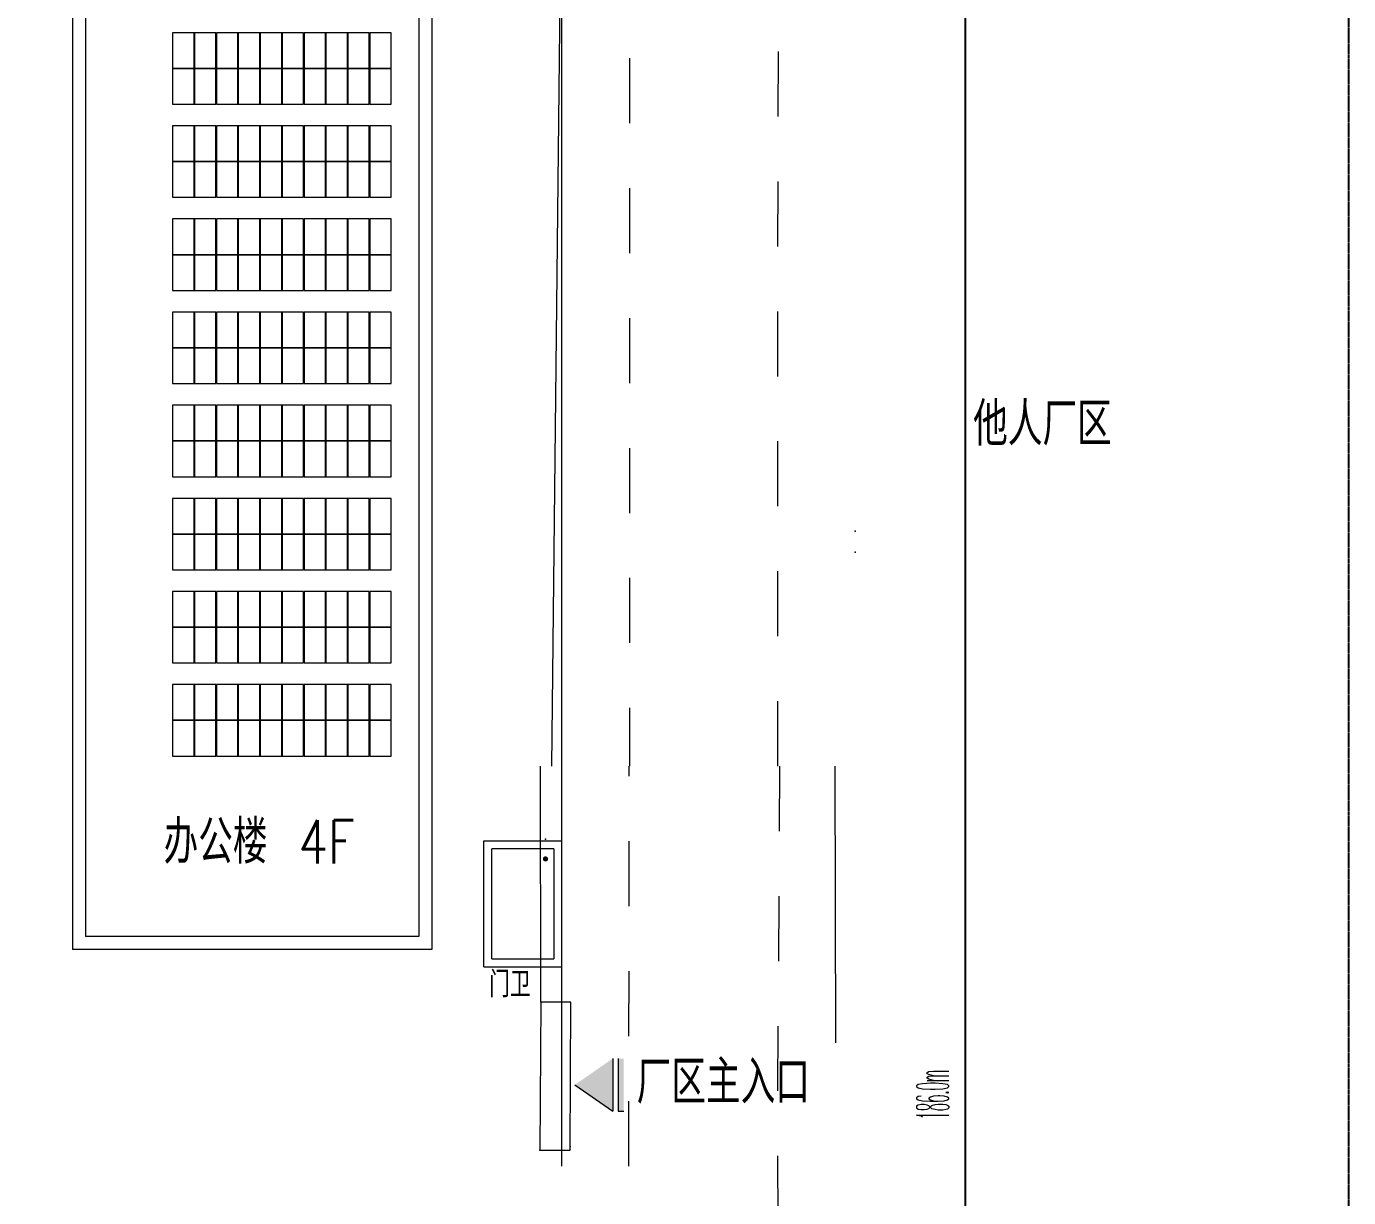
# Model space of a CAD drawing. Header units: millimetres. Extents: x 2511 to 152931, y 805 to 220503.
# Drawn here: x 91862 to 152931, y 107894 to 161972 of the extents above; entities that cross this region are included whole.
import ezdxf

# ---------------------------------------------------------------- set-up
doc = ezdxf.new("R2010")
doc.units = ezdxf.units.MM
for name, pattern in [('CENTERX2', [4, 2.5, -0.5, 0.5, -0.5]), ('X5', [3, 2, -1]), ('X6', [2, 1, -1])]:
    doc.linetypes.add(name, pattern=pattern)
for name, color, linetype in [('A-DOOR', 51, 'Continuous'), ('GCD', 1, 'Continuous'), ('LABEL', 7, 'Continuous'), ('PUB_DIM', 3, 'Continuous'), ('PUB_TEXT', 7, 'Continuous'), ('VALUE', 7, 'Continuous'), ('YZH', 2, 'Continuous'), ('ZDH', 1, 'Continuous'), ('内部道路', 2, 'X6'), ('拟建建筑', 1, 'X5'), ('规划红线', 5, 'Continuous')]:
    doc.layers.add(name, color=color, linetype=linetype)
doc.styles.add('_HZTXT', font='txt.shx', dxfattribs={"width": 0.8, "bigfont": 'hztxt.shx'})
doc.styles.add('DIM_FONT', font='SIMPLEX.shx', dxfattribs={"width": 0.3, "bigfont": 'GBCBIG.shx'})
doc.linetypes.add('X17', pattern='A,9.4,[169,symbolx.shx,S=1,R=0,X=0,Y=0.15],0.6', length=10)
doc.linetypes.add('X19', pattern='A,4.5,[145,symbolx.shx,S=1,R=0,X=0,Y=1],4.5,-0.5,[146,symbolx.shx,S=1,R=0,X=0,Y=0],-0.5', length=10)
doc.dimstyles.new('DIMN500', dxfattribs={"dimscale": 5, "dimtxt": 300, "dimasz": 1, "dimexe": 250, "dimexo": 300, "dimgap": 150, "dimtad": 1, "dimdec": 0, "dimdsep": 46, "dimtxsty": 'DIM_FONT', "dimblk": '_dimx', "dimcen": 2.5, "dimclrt": 7, "dimadec": 0, "dimazin": 0, "dimtfac": 1, "dimtdec": 0, "dimtix": 1, "dimtmove": 2, "dimatfit": 3, "dimldrblk": '_dimx', "dimfxl": 0, "dimarcsym": 0})

# ---------------------------------------------------------------- blocks, each defined once
blk = doc.blocks.new('_dimx')
blk.add_line((-150, 0), (150, 0))
at = {"const_width": 50}
blk.add_lwpolyline([(-70, -70), (70, 70)], dxfattribs=at)
blk = doc.blocks.new('*D12')
at = {"layer": 'Defpoints', "color": 0, "transparency": 16777216}
for p in [(116594, 205650), (116594, 19650), (135223, 19650)]:
    blk.add_point(p, dxfattribs=at)
at = {"layer": 'PUB_DIM', "color": 0, "lineweight": -2, "transparency": 16777216}
for p, q in [((118094, 205650), (136473, 205650)), ((135223, 205645), (135223, 19655)), ((118094, 19650), (136473, 19650))]:
    blk.add_line(p, q, dxfattribs=at)
at = {"layer": 'PUB_DIM', "color": 0, "lineweight": -2, "transparency": 16777216, "xscale": 5, "yscale": 5, "zscale": 5}
for p, rotation in [((135223, 205650), 90), ((135223, 19650), 270)]:
    blk.add_blockref('_dimx', p, dxfattribs=dict(at, rotation=rotation))
at = {"layer": 'PUB_DIM', "color": 7, "lineweight": 0, "transparency": 16777216, "insert": (133723, 112650), "char_height": 1500, "attachment_point": 5, "rotation": 90, "style": 'DIM_FONT'}
blk.add_mtext('186.0m', dxfattribs=at)

msp = doc.modelspace()

# ---------------------------------------------------------------- hatches: boundary and pattern name
at = {"lineweight": 0}
h = msp.add_hatch(color=256, dxfattribs=at)
h.paths.add_polyline_path([(118944.28, 111876.76), (118944.28, 114314.01), (117192.47, 113095.38)])
h.paths.add_polyline_path([(119189.53, 111876.76), (119449.04, 111876.76), (119449.04, 114314.01), (119189.53, 114314.01)])

# ---------------------------------------------------------------- linework, layer by layer
for p, q in [((118944.28, 114314.01), (118944.28, 111876.76)), ((119189.53, 114314.01), (119189.53, 111876.76)), ((117192.47, 113095.38), (118944.28, 111876.76)), ((119189.53, 111876.76), (119449.04, 111876.76))]:
    msp.add_line(p, q, dxfattribs=at)
at = {"color": 3, "lineweight": 0, "transparency": 33554470}
for points in [[(99603.56, 160031.81), (99603.56, 161681.81), (98611.56, 161681.81), (98611.56, 160031.81), (99603.56, 160031.81)], [(100615.56, 160031.81), (100615.56, 161681.81), (99623.56, 161681.81), (99623.56, 160031.81), (100615.56, 160031.81)], [(101627.56, 160031.81), (101627.56, 161681.81), (100635.56, 161681.81), (100635.56, 160031.81), (101627.56, 160031.81)], [(102639.56, 160031.81), (102639.56, 161681.81), (101647.56, 161681.81), (101647.56, 160031.81), (102639.56, 160031.81)], [(103651.56, 160031.81), (103651.56, 161681.81), (102659.56, 161681.81), (102659.56, 160031.81), (103651.56, 160031.81)], [(104663.56, 160031.81), (104663.56, 161681.81), (103671.56, 161681.81), (103671.56, 160031.81), (104663.56, 160031.81)], [(105675.56, 160031.81), (105675.56, 161681.81), (104683.56, 161681.81), (104683.56, 160031.81), (105675.56, 160031.81)], [(106687.56, 160031.81), (106687.56, 161681.81), (105695.56, 161681.81), (105695.56, 160031.81), (106687.56, 160031.81)], [(107699.56, 160031.81), (107699.56, 161681.81), (106707.56, 161681.81), (106707.56, 160031.81), (107699.56, 160031.81)], [(108711.56, 160031.81), (108711.56, 161681.81), (107719.56, 161681.81), (107719.56, 160031.81), (108711.56, 160031.81)], [(99603.56, 158381.81), (99603.56, 160031.81), (98611.56, 160031.81), (98611.56, 158381.81), (99603.56, 158381.81)], [(100615.56, 158381.81), (100615.56, 160031.81), (99623.56, 160031.81), (99623.56, 158381.81), (100615.56, 158381.81)], [(101627.56, 158381.81), (101627.56, 160031.81), (100635.56, 160031.81), (100635.56, 158381.81), (101627.56, 158381.81)], [(102639.56, 158381.81), (102639.56, 160031.81), (101647.56, 160031.81), (101647.56, 158381.81), (102639.56, 158381.81)], [(103651.56, 158381.81), (103651.56, 160031.81), (102659.56, 160031.81), (102659.56, 158381.81), (103651.56, 158381.81)], [(104663.56, 158381.81), (104663.56, 160031.81), (103671.56, 160031.81), (103671.56, 158381.81), (104663.56, 158381.81)], [(105675.56, 158381.81), (105675.56, 160031.81), (104683.56, 160031.81), (104683.56, 158381.81), (105675.56, 158381.81)], [(106687.56, 158381.81), (106687.56, 160031.81), (105695.56, 160031.81), (105695.56, 158381.81), (106687.56, 158381.81)], [(107699.56, 158381.81), (107699.56, 160031.81), (106707.56, 160031.81), (106707.56, 158381.81), (107699.56, 158381.81)], [(108711.56, 158381.81), (108711.56, 160031.81), (107719.56, 160031.81), (107719.56, 158381.81), (108711.56, 158381.81)], [(99603.56, 155731.81), (99603.56, 157381.81), (98611.56, 157381.81), (98611.56, 155731.81), (99603.56, 155731.81)], [(100615.56, 155731.81), (100615.56, 157381.81), (99623.56, 157381.81), (99623.56, 155731.81), (100615.56, 155731.81)], [(101627.56, 155731.81), (101627.56, 157381.81), (100635.56, 157381.81), (100635.56, 155731.81), (101627.56, 155731.81)], [(102639.56, 155731.81), (102639.56, 157381.81), (101647.56, 157381.81), (101647.56, 155731.81), (102639.56, 155731.81)], [(103651.56, 155731.81), (103651.56, 157381.81), (102659.56, 157381.81), (102659.56, 155731.81), (103651.56, 155731.81)], [(104663.56, 155731.81), (104663.56, 157381.81), (103671.56, 157381.81), (103671.56, 155731.81), (104663.56, 155731.81)], [(105675.56, 155731.81), (105675.56, 157381.81), (104683.56, 157381.81), (104683.56, 155731.81), (105675.56, 155731.81)], [(106687.56, 155731.81), (106687.56, 157381.81), (105695.56, 157381.81), (105695.56, 155731.81), (106687.56, 155731.81)], [(107699.56, 155731.81), (107699.56, 157381.81), (106707.56, 157381.81), (106707.56, 155731.81), (107699.56, 155731.81)], [(108711.56, 155731.81), (108711.56, 157381.81), (107719.56, 157381.81), (107719.56, 155731.81), (108711.56, 155731.81)], [(99603.56, 154081.81), (99603.56, 155731.81), (98611.56, 155731.81), (98611.56, 154081.81), (99603.56, 154081.81)], [(100615.56, 154081.81), (100615.56, 155731.81), (99623.56, 155731.81), (99623.56, 154081.81), (100615.56, 154081.81)], [(101627.56, 154081.81), (101627.56, 155731.81), (100635.56, 155731.81), (100635.56, 154081.81), (101627.56, 154081.81)], [(102639.56, 154081.81), (102639.56, 155731.81), (101647.56, 155731.81), (101647.56, 154081.81), (102639.56, 154081.81)], [(103651.56, 154081.81), (103651.56, 155731.81), (102659.56, 155731.81), (102659.56, 154081.81), (103651.56, 154081.81)], [(104663.56, 154081.81), (104663.56, 155731.81), (103671.56, 155731.81), (103671.56, 154081.81), (104663.56, 154081.81)], [(105675.56, 154081.81), (105675.56, 155731.81), (104683.56, 155731.81), (104683.56, 154081.81), (105675.56, 154081.81)], [(106687.56, 154081.81), (106687.56, 155731.81), (105695.56, 155731.81), (105695.56, 154081.81), (106687.56, 154081.81)], [(107699.56, 154081.81), (107699.56, 155731.81), (106707.56, 155731.81), (106707.56, 154081.81), (107699.56, 154081.81)], [(108711.56, 154081.81), (108711.56, 155731.81), (107719.56, 155731.81), (107719.56, 154081.81), (108711.56, 154081.81)], [(99603.56, 151431.81), (99603.56, 153081.81), (98611.56, 153081.81), (98611.56, 151431.81), (99603.56, 151431.81)], [(100615.56, 151431.81), (100615.56, 153081.81), (99623.56, 153081.81), (99623.56, 151431.81), (100615.56, 151431.81)], [(101627.56, 151431.81), (101627.56, 153081.81), (100635.56, 153081.81), (100635.56, 151431.81), (101627.56, 151431.81)], [(102639.56, 151431.81), (102639.56, 153081.81), (101647.56, 153081.81), (101647.56, 151431.81), (102639.56, 151431.81)], [(103651.56, 151431.81), (103651.56, 153081.81), (102659.56, 153081.81), (102659.56, 151431.81), (103651.56, 151431.81)], [(104663.56, 151431.81), (104663.56, 153081.81), (103671.56, 153081.81), (103671.56, 151431.81), (104663.56, 151431.81)], [(105675.56, 151431.81), (105675.56, 153081.81), (104683.56, 153081.81), (104683.56, 151431.81), (105675.56, 151431.81)], [(106687.56, 151431.81), (106687.56, 153081.81), (105695.56, 153081.81), (105695.56, 151431.81), (106687.56, 151431.81)], [(107699.56, 151431.81), (107699.56, 153081.81), (106707.56, 153081.81), (106707.56, 151431.81), (107699.56, 151431.81)], [(108711.56, 151431.81), (108711.56, 153081.81), (107719.56, 153081.81), (107719.56, 151431.81), (108711.56, 151431.81)], [(99603.56, 149781.81), (99603.56, 151431.81), (98611.56, 151431.81), (98611.56, 149781.81), (99603.56, 149781.81)], [(100615.56, 149781.81), (100615.56, 151431.81), (99623.56, 151431.81), (99623.56, 149781.81), (100615.56, 149781.81)], [(101627.56, 149781.81), (101627.56, 151431.81), (100635.56, 151431.81), (100635.56, 149781.81), (101627.56, 149781.81)], [(102639.56, 149781.81), (102639.56, 151431.81), (101647.56, 151431.81), (101647.56, 149781.81), (102639.56, 149781.81)], [(103651.56, 149781.81), (103651.56, 151431.81), (102659.56, 151431.81), (102659.56, 149781.81), (103651.56, 149781.81)], [(104663.56, 149781.81), (104663.56, 151431.81), (103671.56, 151431.81), (103671.56, 149781.81), (104663.56, 149781.81)], [(105675.56, 149781.81), (105675.56, 151431.81), (104683.56, 151431.81), (104683.56, 149781.81), (105675.56, 149781.81)], [(106687.56, 149781.81), (106687.56, 151431.81), (105695.56, 151431.81), (105695.56, 149781.81), (106687.56, 149781.81)], [(107699.56, 149781.81), (107699.56, 151431.81), (106707.56, 151431.81), (106707.56, 149781.81), (107699.56, 149781.81)], [(108711.56, 149781.81), (108711.56, 151431.81), (107719.56, 151431.81), (107719.56, 149781.81), (108711.56, 149781.81)], [(99603.56, 147131.81), (99603.56, 148781.81), (98611.56, 148781.81), (98611.56, 147131.81), (99603.56, 147131.81)], [(100615.56, 147131.81), (100615.56, 148781.81), (99623.56, 148781.81), (99623.56, 147131.81), (100615.56, 147131.81)], [(101627.56, 147131.81), (101627.56, 148781.81), (100635.56, 148781.81), (100635.56, 147131.81), (101627.56, 147131.81)], [(102639.56, 147131.81), (102639.56, 148781.81), (101647.56, 148781.81), (101647.56, 147131.81), (102639.56, 147131.81)], [(103651.56, 147131.81), (103651.56, 148781.81), (102659.56, 148781.81), (102659.56, 147131.81), (103651.56, 147131.81)], [(104663.56, 147131.81), (104663.56, 148781.81), (103671.56, 148781.81), (103671.56, 147131.81), (104663.56, 147131.81)], [(105675.56, 147131.81), (105675.56, 148781.81), (104683.56, 148781.81), (104683.56, 147131.81), (105675.56, 147131.81)], [(106687.56, 147131.81), (106687.56, 148781.81), (105695.56, 148781.81), (105695.56, 147131.81), (106687.56, 147131.81)], [(107699.56, 147131.81), (107699.56, 148781.81), (106707.56, 148781.81), (106707.56, 147131.81), (107699.56, 147131.81)], [(108711.56, 147131.81), (108711.56, 148781.81), (107719.56, 148781.81), (107719.56, 147131.81), (108711.56, 147131.81)], [(99603.56, 145481.81), (99603.56, 147131.81), (98611.56, 147131.81), (98611.56, 145481.81), (99603.56, 145481.81)], [(100615.56, 145481.81), (100615.56, 147131.81), (99623.56, 147131.81), (99623.56, 145481.81), (100615.56, 145481.81)], [(101627.56, 145481.81), (101627.56, 147131.81), (100635.56, 147131.81), (100635.56, 145481.81), (101627.56, 145481.81)], [(102639.56, 145481.81), (102639.56, 147131.81), (101647.56, 147131.81), (101647.56, 145481.81), (102639.56, 145481.81)], [(103651.56, 145481.81), (103651.56, 147131.81), (102659.56, 147131.81), (102659.56, 145481.81), (103651.56, 145481.81)], [(104663.56, 145481.81), (104663.56, 147131.81), (103671.56, 147131.81), (103671.56, 145481.81), (104663.56, 145481.81)], [(105675.56, 145481.81), (105675.56, 147131.81), (104683.56, 147131.81), (104683.56, 145481.81), (105675.56, 145481.81)], [(106687.56, 145481.81), (106687.56, 147131.81), (105695.56, 147131.81), (105695.56, 145481.81), (106687.56, 145481.81)], [(107699.56, 145481.81), (107699.56, 147131.81), (106707.56, 147131.81), (106707.56, 145481.81), (107699.56, 145481.81)], [(108711.56, 145481.81), (108711.56, 147131.81), (107719.56, 147131.81), (107719.56, 145481.81), (108711.56, 145481.81)], [(99603.56, 142831.81), (99603.56, 144481.81), (98611.56, 144481.81), (98611.56, 142831.81), (99603.56, 142831.81)], [(100615.56, 142831.81), (100615.56, 144481.81), (99623.56, 144481.81), (99623.56, 142831.81), (100615.56, 142831.81)], [(101627.56, 142831.81), (101627.56, 144481.81), (100635.56, 144481.81), (100635.56, 142831.81), (101627.56, 142831.81)], [(102639.56, 142831.81), (102639.56, 144481.81), (101647.56, 144481.81), (101647.56, 142831.81), (102639.56, 142831.81)], [(103651.56, 142831.81), (103651.56, 144481.81), (102659.56, 144481.81), (102659.56, 142831.81), (103651.56, 142831.81)], [(104663.56, 142831.81), (104663.56, 144481.81), (103671.56, 144481.81), (103671.56, 142831.81), (104663.56, 142831.81)], [(105675.56, 142831.81), (105675.56, 144481.81), (104683.56, 144481.81), (104683.56, 142831.81), (105675.56, 142831.81)], [(106687.56, 142831.81), (106687.56, 144481.81), (105695.56, 144481.81), (105695.56, 142831.81), (106687.56, 142831.81)], [(107699.56, 142831.81), (107699.56, 144481.81), (106707.56, 144481.81), (106707.56, 142831.81), (107699.56, 142831.81)], [(108711.56, 142831.81), (108711.56, 144481.81), (107719.56, 144481.81), (107719.56, 142831.81), (108711.56, 142831.81)], [(99603.56, 141181.81), (99603.56, 142831.81), (98611.56, 142831.81), (98611.56, 141181.81), (99603.56, 141181.81)], [(100615.56, 141181.81), (100615.56, 142831.81), (99623.56, 142831.81), (99623.56, 141181.81), (100615.56, 141181.81)], [(101627.56, 141181.81), (101627.56, 142831.81), (100635.56, 142831.81), (100635.56, 141181.81), (101627.56, 141181.81)], [(102639.56, 141181.81), (102639.56, 142831.81), (101647.56, 142831.81), (101647.56, 141181.81), (102639.56, 141181.81)], [(103651.56, 141181.81), (103651.56, 142831.81), (102659.56, 142831.81), (102659.56, 141181.81), (103651.56, 141181.81)], [(104663.56, 141181.81), (104663.56, 142831.81), (103671.56, 142831.81), (103671.56, 141181.81), (104663.56, 141181.81)], [(105675.56, 141181.81), (105675.56, 142831.81), (104683.56, 142831.81), (104683.56, 141181.81), (105675.56, 141181.81)], [(106687.56, 141181.81), (106687.56, 142831.81), (105695.56, 142831.81), (105695.56, 141181.81), (106687.56, 141181.81)], [(107699.56, 141181.81), (107699.56, 142831.81), (106707.56, 142831.81), (106707.56, 141181.81), (107699.56, 141181.81)], [(108711.56, 141181.81), (108711.56, 142831.81), (107719.56, 142831.81), (107719.56, 141181.81), (108711.56, 141181.81)], [(99603.56, 138531.81), (99603.56, 140181.81), (98611.56, 140181.81), (98611.56, 138531.81), (99603.56, 138531.81)], [(100615.56, 138531.81), (100615.56, 140181.81), (99623.56, 140181.81), (99623.56, 138531.81), (100615.56, 138531.81)], [(101627.56, 138531.81), (101627.56, 140181.81), (100635.56, 140181.81), (100635.56, 138531.81), (101627.56, 138531.81)], [(102639.56, 138531.81), (102639.56, 140181.81), (101647.56, 140181.81), (101647.56, 138531.81), (102639.56, 138531.81)], [(103651.56, 138531.81), (103651.56, 140181.81), (102659.56, 140181.81), (102659.56, 138531.81), (103651.56, 138531.81)], [(104663.56, 138531.81), (104663.56, 140181.81), (103671.56, 140181.81), (103671.56, 138531.81), (104663.56, 138531.81)], [(105675.56, 138531.81), (105675.56, 140181.81), (104683.56, 140181.81), (104683.56, 138531.81), (105675.56, 138531.81)], [(106687.56, 138531.81), (106687.56, 140181.81), (105695.56, 140181.81), (105695.56, 138531.81), (106687.56, 138531.81)], [(107699.56, 138531.81), (107699.56, 140181.81), (106707.56, 140181.81), (106707.56, 138531.81), (107699.56, 138531.81)], [(108711.56, 138531.81), (108711.56, 140181.81), (107719.56, 140181.81), (107719.56, 138531.81), (108711.56, 138531.81)], [(99603.56, 136881.81), (99603.56, 138531.81), (98611.56, 138531.81), (98611.56, 136881.81), (99603.56, 136881.81)], [(100615.56, 136881.81), (100615.56, 138531.81), (99623.56, 138531.81), (99623.56, 136881.81), (100615.56, 136881.81)], [(101627.56, 136881.81), (101627.56, 138531.81), (100635.56, 138531.81), (100635.56, 136881.81), (101627.56, 136881.81)], [(102639.56, 136881.81), (102639.56, 138531.81), (101647.56, 138531.81), (101647.56, 136881.81), (102639.56, 136881.81)], [(103651.56, 136881.81), (103651.56, 138531.81), (102659.56, 138531.81), (102659.56, 136881.81), (103651.56, 136881.81)], [(104663.56, 136881.81), (104663.56, 138531.81), (103671.56, 138531.81), (103671.56, 136881.81), (104663.56, 136881.81)], [(105675.56, 136881.81), (105675.56, 138531.81), (104683.56, 138531.81), (104683.56, 136881.81), (105675.56, 136881.81)], [(106687.56, 136881.81), (106687.56, 138531.81), (105695.56, 138531.81), (105695.56, 136881.81), (106687.56, 136881.81)], [(107699.56, 136881.81), (107699.56, 138531.81), (106707.56, 138531.81), (106707.56, 136881.81), (107699.56, 136881.81)], [(108711.56, 136881.81), (108711.56, 138531.81), (107719.56, 138531.81), (107719.56, 136881.81), (108711.56, 136881.81)], [(99603.56, 134231.81), (99603.56, 135881.81), (98611.56, 135881.81), (98611.56, 134231.81), (99603.56, 134231.81)], [(100615.56, 134231.81), (100615.56, 135881.81), (99623.56, 135881.81), (99623.56, 134231.81), (100615.56, 134231.81)], [(101627.56, 134231.81), (101627.56, 135881.81), (100635.56, 135881.81), (100635.56, 134231.81), (101627.56, 134231.81)], [(102639.56, 134231.81), (102639.56, 135881.81), (101647.56, 135881.81), (101647.56, 134231.81), (102639.56, 134231.81)], [(103651.56, 134231.81), (103651.56, 135881.81), (102659.56, 135881.81), (102659.56, 134231.81), (103651.56, 134231.81)], [(104663.56, 134231.81), (104663.56, 135881.81), (103671.56, 135881.81), (103671.56, 134231.81), (104663.56, 134231.81)], [(105675.56, 134231.81), (105675.56, 135881.81), (104683.56, 135881.81), (104683.56, 134231.81), (105675.56, 134231.81)], [(106687.56, 134231.81), (106687.56, 135881.81), (105695.56, 135881.81), (105695.56, 134231.81), (106687.56, 134231.81)], [(107699.56, 134231.81), (107699.56, 135881.81), (106707.56, 135881.81), (106707.56, 134231.81), (107699.56, 134231.81)], [(108711.56, 134231.81), (108711.56, 135881.81), (107719.56, 135881.81), (107719.56, 134231.81), (108711.56, 134231.81)], [(99603.56, 132581.81), (99603.56, 134231.81), (98611.56, 134231.81), (98611.56, 132581.81), (99603.56, 132581.81)], [(100615.56, 132581.81), (100615.56, 134231.81), (99623.56, 134231.81), (99623.56, 132581.81), (100615.56, 132581.81)], [(101627.56, 132581.81), (101627.56, 134231.81), (100635.56, 134231.81), (100635.56, 132581.81), (101627.56, 132581.81)], [(102639.56, 132581.81), (102639.56, 134231.81), (101647.56, 134231.81), (101647.56, 132581.81), (102639.56, 132581.81)], [(103651.56, 132581.81), (103651.56, 134231.81), (102659.56, 134231.81), (102659.56, 132581.81), (103651.56, 132581.81)], [(104663.56, 132581.81), (104663.56, 134231.81), (103671.56, 134231.81), (103671.56, 132581.81), (104663.56, 132581.81)], [(105675.56, 132581.81), (105675.56, 134231.81), (104683.56, 134231.81), (104683.56, 132581.81), (105675.56, 132581.81)], [(106687.56, 132581.81), (106687.56, 134231.81), (105695.56, 134231.81), (105695.56, 132581.81), (106687.56, 132581.81)], [(107699.56, 132581.81), (107699.56, 134231.81), (106707.56, 134231.81), (106707.56, 132581.81), (107699.56, 132581.81)], [(108711.56, 132581.81), (108711.56, 134231.81), (107719.56, 134231.81), (107719.56, 132581.81), (108711.56, 132581.81)], [(99603.56, 129931.81), (99603.56, 131581.81), (98611.56, 131581.81), (98611.56, 129931.81), (99603.56, 129931.81)], [(100615.56, 129931.81), (100615.56, 131581.81), (99623.56, 131581.81), (99623.56, 129931.81), (100615.56, 129931.81)], [(101627.56, 129931.81), (101627.56, 131581.81), (100635.56, 131581.81), (100635.56, 129931.81), (101627.56, 129931.81)], [(102639.56, 129931.81), (102639.56, 131581.81), (101647.56, 131581.81), (101647.56, 129931.81), (102639.56, 129931.81)], [(103651.56, 129931.81), (103651.56, 131581.81), (102659.56, 131581.81), (102659.56, 129931.81), (103651.56, 129931.81)], [(104663.56, 129931.81), (104663.56, 131581.81), (103671.56, 131581.81), (103671.56, 129931.81), (104663.56, 129931.81)], [(105675.56, 129931.81), (105675.56, 131581.81), (104683.56, 131581.81), (104683.56, 129931.81), (105675.56, 129931.81)], [(106687.56, 129931.81), (106687.56, 131581.81), (105695.56, 131581.81), (105695.56, 129931.81), (106687.56, 129931.81)], [(107699.56, 129931.81), (107699.56, 131581.81), (106707.56, 131581.81), (106707.56, 129931.81), (107699.56, 129931.81)], [(108711.56, 129931.81), (108711.56, 131581.81), (107719.56, 131581.81), (107719.56, 129931.81), (108711.56, 129931.81)], [(99603.56, 128281.81), (99603.56, 129931.81), (98611.56, 129931.81), (98611.56, 128281.81), (99603.56, 128281.81)], [(100615.56, 128281.81), (100615.56, 129931.81), (99623.56, 129931.81), (99623.56, 128281.81), (100615.56, 128281.81)], [(101627.56, 128281.81), (101627.56, 129931.81), (100635.56, 129931.81), (100635.56, 128281.81), (101627.56, 128281.81)], [(102639.56, 128281.81), (102639.56, 129931.81), (101647.56, 129931.81), (101647.56, 128281.81), (102639.56, 128281.81)], [(103651.56, 128281.81), (103651.56, 129931.81), (102659.56, 129931.81), (102659.56, 128281.81), (103651.56, 128281.81)], [(104663.56, 128281.81), (104663.56, 129931.81), (103671.56, 129931.81), (103671.56, 128281.81), (104663.56, 128281.81)], [(105675.56, 128281.81), (105675.56, 129931.81), (104683.56, 129931.81), (104683.56, 128281.81), (105675.56, 128281.81)], [(106687.56, 128281.81), (106687.56, 129931.81), (105695.56, 129931.81), (105695.56, 128281.81), (106687.56, 128281.81)], [(107699.56, 128281.81), (107699.56, 129931.81), (106707.56, 129931.81), (106707.56, 128281.81), (107699.56, 128281.81)], [(108711.56, 128281.81), (108711.56, 129931.81), (107719.56, 129931.81), (107719.56, 128281.81), (108711.56, 128281.81)]]:
    msp.add_lwpolyline(points, dxfattribs=at)
at = {"lineweight": 0, "const_width": 120}
msp.add_lwpolyline([(115776.62, 123531.65, 1), (115896.62, 123531.65, 1)], format="xyb", close=True, dxfattribs=at)
at = {"layer": 'A-DOOR', "color": 8, "linetype": 'ByBlock', "lineweight": 0}
for p, q in [((93994.08, 199649.59), (93994.08, 119349.59)), ((110594.08, 199649.59), (110594.08, 119349.59)), ((110594.08, 119349.59), (93994.08, 119349.59))]:
    msp.add_line(p, q, dxfattribs=at)
at = {"layer": 'A-DOOR', "color": 0, "linetype": 'CENTERX2'}
msp.add_lwpolyline([(2511.4, 220503.5), (152931.12, 220503.5), (152931.12, 805.39), (2511.4, 805.39)], close=True, dxfattribs=at)
at = {"layer": 'GCD', "color": 8, "linetype": 'Continuous', "lineweight": 0}
msp.add_point((130147.08, 138670.09, 6000), dxfattribs=at)
at = {"layer": 'LABEL', "color": 8, "linetype": 'Continuous', "lineweight": 0}
msp.add_line((116123.09, 127814.88), (116681.08, 178254.88), dxfattribs=at)
at = {"layer": 'VALUE', "color": 8, "linetype": 'Continuous', "lineweight": 0}
msp.add_lwpolyline([(129246.98, 115033.24), (129246.98, 115033.24), (129221.04, 127814.88)], dxfattribs=at)
at = {"layer": 'YZH', "color": 8, "linetype": 'X17', "lineweight": 0}
msp.add_line((116123.09, 127814.88), (116681.08, 178254.88), dxfattribs=at)
at = {"layer": 'YZH', "color": 8, "linetype": 'X19', "lineweight": 0, "elevation": 6274, "flags": 128}
msp.add_lwpolyline([(115616.08, 116923.88), (115601.53, 127814.88)], dxfattribs=at)
at = {"layer": 'YZH', "color": 8, "linetype": 'Continuous', "lineweight": 0, "elevation": 6274, "flags": 128}
msp.add_lwpolyline([(115616.08, 116923.88), (115577.08, 110087.88), (116973.14, 110079.92), (117012.14, 116915.92)], close=True, dxfattribs=at)
at = {"layer": 'ZDH', "color": 8, "linetype": 'Continuous', "lineweight": 0}
for p in [(130147.08, 137701.88, 5961), (115833.28, 124442.61, 3868.2), (115577.08, 110087.88, 6380), (116974.08, 110244.88, 6043)]:
    msp.add_point(p, dxfattribs=at)
at = {"layer": '内部道路', "color": 8, "lineweight": 0, "ltscale": 3000, "flags": 128}
for points in [[(119716.16, 220503.5), (119701.08, 198524.88), (119721.08, 166904.88), (119721.08, 130364.88), (119721.08, 127814.88)], [(126571.08, 127814.88), (126571.08, 151384.88), (126651.08, 184124.88), (126711.08, 218284.88), (126707.81, 220503.5)], [(118901.08, 49822.24), (119250.17, 49889.78), (119666.9, 50271.48), (119677.08, 92515.88), (119701.91, 127814.88)], [(126646.67, 127814.88), (126555.08, 112501.88), (126613.08, 85504.88), (126518.08, 60019.88), (126481.08, 36569.88), (126610.08, 33264.88), (126970.08, 32408.88), (127816.08, 30807.88), (128433.08, 30185.88)]]:
    msp.add_lwpolyline(points, dxfattribs=at)
at = {"layer": '拟建建筑', "color": 7, "lineweight": 0, "ltscale": 10}
for p, q in [((94594.08, 199049.59), (94594.08, 119949.59)), ((109994.08, 199049.59), (109994.08, 119949.59)), ((113354.08, 124012.24), (116234.08, 124012.24)), ((113354.08, 118912.51), (113354.08, 124012.24)), ((116234.08, 118912.51), (116234.08, 124012.24)), ((109994.08, 119949.59), (94594.08, 119949.59)), ((113354.08, 118912.51), (116234.08, 118912.51))]:
    msp.add_line(p, q, dxfattribs=at)
at = {"layer": '拟建建筑', "lineweight": 0, "ltscale": 10}
for p, q in [((112994.08, 124372.24), (116594.08, 124372.24)), ((112994.08, 118552.51), (112994.08, 124372.24)), ((112994.08, 118552.51), (116594.08, 118552.51))]:
    msp.add_line(p, q, dxfattribs=at)
at = {"layer": '拟建建筑', "lineweight": 0}
msp.add_line((116594.08, 118552.51), (116594.08, 124372.24), dxfattribs=at)
at = {"layer": '规划红线', "lineweight": 0}
msp.add_line((116594.08, 109349.59), (116594.08, 205649.88), dxfattribs=at)

# ---------------------------------------------------------------- texts
at = {"layer": 'PUB_TEXT', "lineweight": 0, "style": '_HZTXT', "width": 0.8}
for s, height, p in [('他人厂区', 2000, (135593.24, 142616.79)), ('办公楼 4F', 2000, (98195.52, 123313.47)), ('门卫', 1200, (113232.46, 117142.19)), ('厂区主入口', 2000, (120049.43, 112222.78))]:
    msp.add_text(s, height=height, dxfattribs=at).set_placement(p)

# ---------------------------------------------------------------- dimensions: what is measured, and where the dimension line sits
at = {"layer": 'PUB_DIM', "color": 8, "lineweight": 0}
dim = msp.add_aligned_dim(p1=(116594.08, 205649.88), p2=(116594.08, 19649.88), distance=18629.2, dimstyle='DIMN500', override={"dimdec": 1, "dimlfac": 0.001, "dimzin": 5, "dimpost": 'm', "dimblk1": '_DIMX', "dimblk2": '_DIMX', "dimsah": 1, "dimtdec": 1}, dxfattribs=at)
dim.commit()
dim.dimension.update_dxf_attribs({"geometry": '*D12', "text_midpoint": (133723.28, 112649.88)})

doc.saveas('drawing.dxf')
